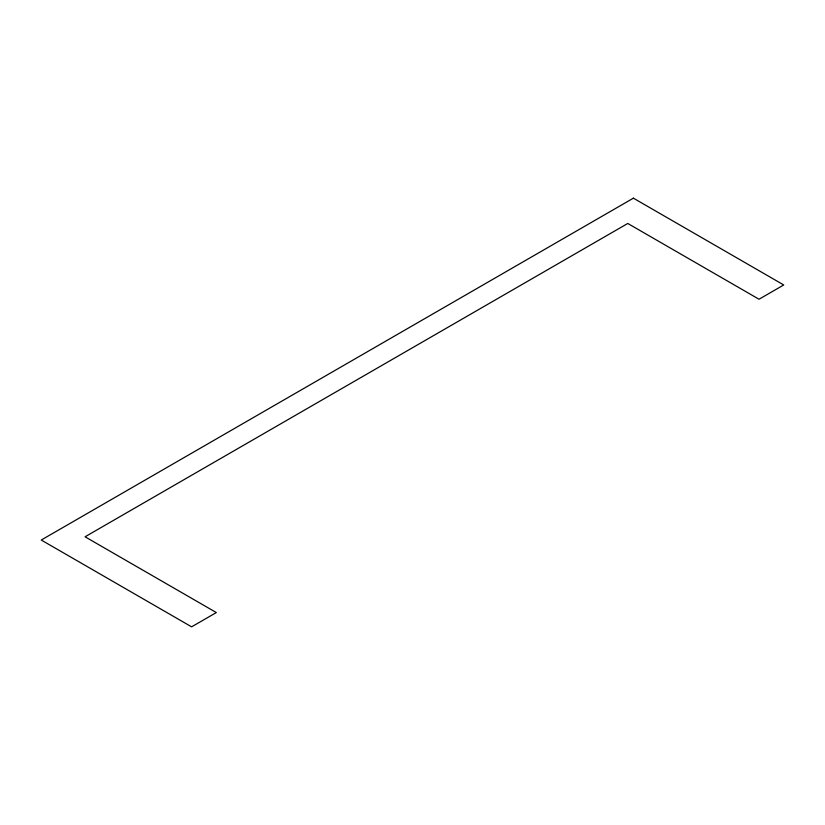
<?xml version="1.0" encoding="UTF-8"?>
<svg xmlns="http://www.w3.org/2000/svg" width="825" height="825" viewBox="0 0 825 825"><rect width="100%" height="100%" fill="white"/><g stroke="black" fill="none" stroke-linecap="round" stroke-linejoin="round"><path stroke-width="1.24" d="M633.394 198.165L41.25 540.035L191.606 626.835L216.325 612.562L85.068 536.786L627.773 223.462L759.031 299.238L783.75 284.965L633.394 198.165"/></g></svg>
